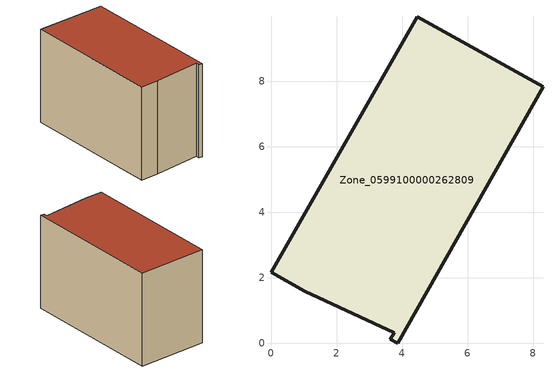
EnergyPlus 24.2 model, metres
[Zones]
Zone_0599100000262809
 floor ground (C_G): 1.03,1.59 0,2.16 4.46,9.96 8.3,7.82 3.87,0 3.64,0.13 3.76,0.32 z0
 wall outside (C_F): 8.3,7.82 4.46,9.96 0,2.16 1.03,1.59 3.76,0.32 3.64,0.13 3.87,0 8.3,7.82 z0:5.88
 roof outside (C_R): 1.03,1.59 3.76,0.32 3.64,0.13 3.87,0 8.3,7.82 4.46,9.96 0,2.16 z5.88
[BUILDING]
Pand.0599100000262809: North Axis=0; Terrain=City; Loads Convergence Tolerance Value=0.04; Temperature Convergence Tolerance Value=0.4; Solar Distribution=FullExterior; Maximum Number of Warmup Days=25; Minimum Number of Warmup Days=1
[Site:Location]
Rotterdam.The.Hague.AP_ZH_NLD Design_Conditions: Latitude=51.96; Longitude=4.45; Time Zone=1; Elevation=-4.5
[SITE:GROUNDTEMPERATURE:BUILDINGSURFACE]
18, 18, 18, 18, 18, 18, 18, 18, 18, 18, 18, 18
[MATERIAL] Thermal Absorptance=0.9; Solar Absorptance=0.7; Visible Absorptance=0.7
Name | Roughness | Thickness | Conductivity | Density | Specific Heat
G.TI.1946-1964 | MediumSmooth | 0.15 | 1 | 540 | 1210
F.TI.1946-1964 | Rough | 0.3 | 0.857143 | 1920 | 840
R.TI.1946-1964 | MediumRough | 0.2 | 0.277778 | 1500 | 1000
[CONSTRUCTION]
C_G: G.TI.1946-1964
C_F: F.TI.1946-1964
C_R: R.TI.1946-1964
[ZONE]
Zone_0599100000262809: Type=1; Multiplier=1; Ceiling Height=Autocalculate; Volume=Autocalculate; Floor Area=autocalculate; Part of Total Floor Area=Yes
[ZONEINFILTRATION:DESIGNFLOWRATE]
Infil_Zone_0599100000262809: Zone or ZoneList or Space or SpaceList=Zone_0599100000262809; Schedule=AlwaysOn; Design Flow Rate Calculation Method=Flow/Area; Flow Rate per Floor Area=0.003; Constant Term Coefficient=1; Temperature Term Coefficient=0; Velocity Term Coefficient=0; Velocity Squared Term Coefficient=0
[HVACTEMPLATE:ZONE:IDEALLOADSAIRSYSTEM]
Zone_0599100000262809: Maximum Heating Supply Air Temperature=50; Minimum Cooling Supply Air Temperature=13; Maximum Heating Supply Air Humidity Ratio=0.0156; Minimum Cooling Supply Air Humidity Ratio=0.0077; Heating Limit=NoLimit; Cooling Limit=NoLimit; Dehumidification Control Type=ConstantSensibleHeatRatio; Cooling Sensible Heat Ratio=0.7; Dehumidification Setpoint=60; Humidification Control Type=None; Humidification Setpoint=30; Outdoor Air Method=None; Outdoor Air Flow Rate per Person=0.00944; Outdoor Air Flow Rate per Zone Floor Area=0; Outdoor Air Flow Rate per Zone=0; Demand Controlled Ventilation Type=None; Outdoor Air Economizer Type=NoEconomizer; Heat Recovery Type=None; Sensible Heat Recovery Effectiveness=0.7; Latent Heat Recovery Effectiveness=0.65
[ZONECONTROL:THERMOSTAT]
ThermostatControl_Zone_0599100000262809: Zone or ZoneList=Zone_0599100000262809; Control Type Schedule=DualSetpointControlType; Control 1=Thermostat_Zone_0599100000262809; Temperature Difference Between Cutout And Setpoint=0
[THERMOSTATSETPOINT:DUALSETPOINT]
Thermostat_Zone_0599100000262809: Heating Setpoint Temperature Schedule=HeatingSetpoint_Zone_0599100000262809; Cooling Setpoint Temperature Schedule=CoolingSetpoint_Zone_0599100000262809
[SCHEDULE:COMPACT]
HeatingSetpoint_Zone_0599100000262809: Through: 12/31, For: AllDays, Until: 24:00, 21
CoolingSetpoint_Zone_0599100000262809: Through: 12/31, For: AllDays, Until: 24:00, 24
DualSetpointControlType: Through: 12/31, For: AllDays, Until: 24:00, 4
AlwaysOn: Through: 12/31, For: AllDays, Until: 24:00, 1
